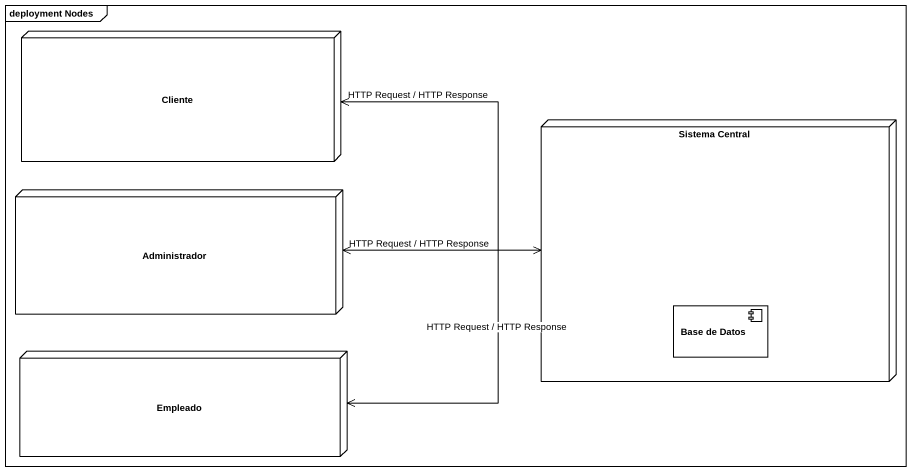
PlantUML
@startuml
mainframe deployment Nodes
node Cliente
node "Sistema Central" as Sistema_Central {
  component "Base de Datos" as Base_de_Datos
}
node Administrador
node Empleado
Cliente <-right-> Sistema_Central : HTTP Request / HTTP Response
Administrador <-right-> Sistema_Central : HTTP Request / HTTP Response
Empleado <-right-> Sistema_Central : HTTP Request / HTTP Response
@enduml
